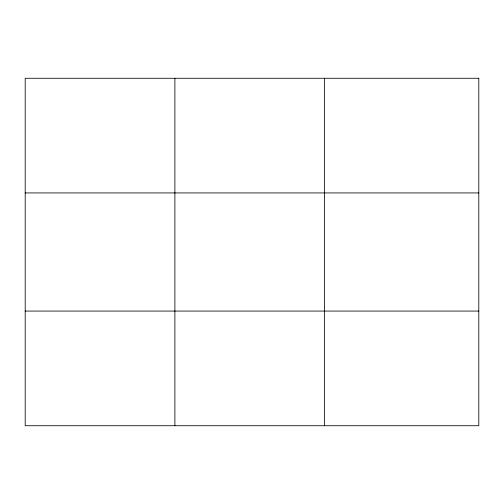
<?xml version="1.0" encoding="UTF-8"?>
<svg xmlns="http://www.w3.org/2000/svg" width="504" height="504" viewBox="0 0 504 504"><rect width="100%" height="100%" fill="white"/><g stroke="black" fill="none" stroke-linecap="round" stroke-linejoin="round"><path stroke-width="0.76" d="M174.888 78.271L174.888 425.729M324.576 78.271L324.576 425.729M25.2 192.931L478.8 192.931M25.2 311.069L478.8 311.069M478.8 78.271L478.8 425.729L25.2 425.729L25.2 78.271L478.8 78.271"/></g></svg>
